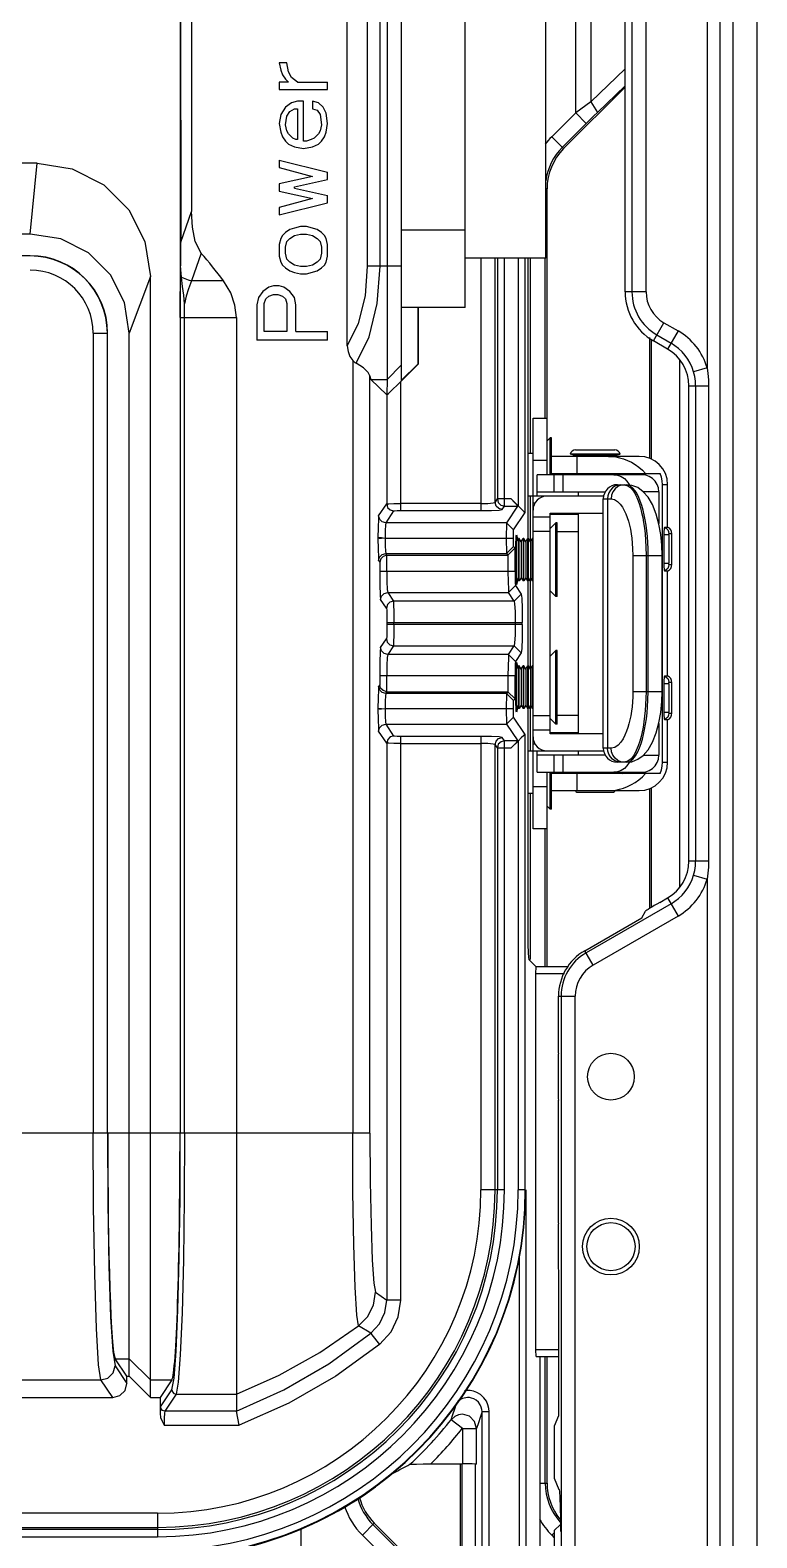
# Model space of a CAD drawing. Header units: millimetres. Extents: x -3132 to 28633, y 682 to 5849.
# Drawn here: x 23333.9 to 23385.2, y 2161.2 to 2267.6 of the extents above; entities that cross this region are included whole.
import ezdxf

# ---------------------------------------------------------------- set-up
doc = ezdxf.new("R2010")
doc.units = ezdxf.units.MM

# ---------------------------------------------------------------- blocks, each defined once
blk = doc.blocks.new('rtjg')
at = {"linetype": 'Continuous'}
for p, q in [((18562.02, 1774.2), (18562.02, 2753.42)), ((18561.11, 1775.24), (18561.11, 2752.38)), ((18563.69, 2752.42), (18563.69, 1775.2)), ((18560.19, 2125.76), (18560.19, 1921.86)), ((18550.9, 1939.87), (18550.9, 1973.06)), ((18551.97, 1972.32), (18551.97, 1940.64)), ((18554.39, 1927.23), (18554.39, 1969.19)), ((18554.87, 1969.19), (18554.87, 1927.23)), ((18555.87, 1927.23), (18555.87, 1969.19)), ((18537.59, 1966.58), (18537.59, 1921.04)), ((18538.59, 1966.66), (18538.59, 1920.96)), ((18534.78, 1923.41), (18534.78, 1964.21)), ((18543.09, 1926.11), (18543.09, 1961.51)), ((18536.19, 1958.58), (18536.19, 1929.03)), ((18537.09, 1929.03), (18537.09, 1958.58)), ((18548.79, 1929.61), (18548.79, 1958.01)), ((18522.97, 1954.25), (18522.97, 1867.83)), ((18523.01, 1954.25), (18523.02, 1930.73)), ((18523.79, 1954.25), (18523.79, 1932.91)), ((18530.52, 1943.39), (18529.98, 1943.39)), ((18529.98, 1943.39), (18530.09, 1942.87)), ((18530.09, 1942.87), (18530.2, 1942.56)), ((18530.62, 1942.77), (18530.52, 1943.39)), ((18554.39, 1942.98), (18551.97, 1940.64)), ((18530.62, 1942.04), (18529.98, 1942.04)), ((18529.98, 1942.04), (18529.98, 1941.52)), ((18530.2, 1942.56), (18530.41, 1942.25)), ((18530.41, 1942.25), (18530.62, 1942.04)), ((18530.84, 1942.35), (18530.62, 1942.77)), ((18531.26, 1942.04), (18530.84, 1942.35)), ((18531.26, 1942.04), (18533.39, 1942.04)), ((18533.39, 1941.52), (18533.39, 1942.04)), ((18552.43, 1939.9), (18554.39, 1941.78)), ((18529.98, 1941.52), (18533.39, 1941.52)), ((18531.26, 1940.68), (18530.84, 1940.58)), ((18531.69, 1940.68), (18531.26, 1940.68)), ((18531.69, 1937.87), (18531.69, 1940.68)), ((18532.75, 1940.58), (18532.33, 1940.68)), ((18532.33, 1940.68), (18532.33, 1940.16)), ((18550.05, 1937.34), (18554.39, 1941.68)), ((18530.09, 1939.75), (18529.98, 1939.12)), ((18530.41, 1940.27), (18530.09, 1939.75)), ((18530.84, 1940.58), (18530.41, 1940.27)), ((18530.41, 1939.02), (18530.52, 1939.64)), ((18530.52, 1939.64), (18530.73, 1939.96)), ((18530.73, 1939.96), (18531.05, 1940.16)), ((18531.05, 1940.16), (18531.26, 1940.16)), ((18531.26, 1940.16), (18531.26, 1937.98)), ((18532.33, 1940.16), (18532.64, 1940.06)), ((18532.64, 1940.06), (18532.86, 1939.75)), ((18533.07, 1940.27), (18532.75, 1940.58)), ((18532.86, 1939.75), (18532.96, 1939.02)), ((18533.28, 1939.85), (18533.07, 1940.27)), ((18533.39, 1939.12), (18533.28, 1939.85)), ((18550.9, 1939.87), (18549.21, 1938.18)), ((18551.65, 1939.12), (18550.9, 1939.87)), ((18551.97, 1940.64), (18552.43, 1939.9)), ((18529.98, 1939.12), (18530.09, 1938.5)), ((18530.52, 1938.6), (18530.41, 1939.02)), ((18530.62, 1938.39), (18530.52, 1938.6)), ((18532.86, 1938.6), (18532.75, 1938.39)), ((18532.96, 1939.02), (18532.86, 1938.6)), ((18533.28, 1938.5), (18533.39, 1939.12)), ((18549.96, 1937.44), (18551.65, 1939.12)), ((18530.09, 1938.5), (18530.2, 1938.18)), ((18530.2, 1938.18), (18530.41, 1937.87)), ((18530.41, 1937.87), (18530.62, 1937.66)), ((18530.94, 1938.08), (18530.62, 1938.39)), ((18530.62, 1937.66), (18531.05, 1937.46)), ((18531.15, 1937.98), (18530.94, 1938.08)), ((18531.26, 1937.98), (18531.15, 1937.98)), ((18531.9, 1937.87), (18531.69, 1937.87)), ((18532.22, 1937.98), (18531.9, 1937.87)), ((18532.43, 1938.08), (18532.22, 1937.98)), ((18532.33, 1937.46), (18532.75, 1937.66)), ((18532.75, 1938.39), (18532.43, 1938.08)), ((18532.75, 1937.66), (18532.96, 1937.87)), ((18532.96, 1937.87), (18533.18, 1938.18)), ((18533.18, 1938.18), (18533.28, 1938.5)), ((18549.21, 1938.18), (18550.05, 1937.34)), ((18529.98, 1936.52), (18533.39, 1935.68)), ((18529.98, 1936.52), (18529.98, 1936)), ((18531.05, 1937.46), (18531.69, 1937.35)), ((18531.69, 1937.35), (18532.33, 1937.46)), ((18512.89, 1936.31), (18465.89, 1936.31)), ((18512.39, 1931.31), (18512.89, 1936.31)), ((18529.98, 1936), (18532.33, 1935.37)), ((18532.33, 1935.37), (18529.98, 1934.85)), ((18533.39, 1935.16), (18533.39, 1935.68)), ((18529.98, 1934.85), (18529.98, 1934.33)), ((18529.98, 1934.33), (18532.33, 1933.81)), ((18531.05, 1934.64), (18533.39, 1935.16)), ((18531.05, 1934.54), (18531.05, 1934.64)), ((18531.05, 1934.54), (18533.39, 1934.02)), ((18548.88, 1934.51), (18548.79, 1934.51)), ((18548.88, 1918.31), (18548.88, 1934.51)), ((18532.33, 1933.81), (18529.98, 1933.18)), ((18529.98, 1932.66), (18533.39, 1933.5)), ((18533.39, 1933.5), (18533.39, 1934.02)), ((18523.02, 1930.73), (18523.79, 1932.91)), ((18529.98, 1933.18), (18529.98, 1932.66)), ((18512.39, 1931.31), (18466.39, 1931.31)), ((18530.2, 1931.21), (18530.09, 1931)), ((18530.41, 1931.41), (18530.2, 1931.21)), ((18530.73, 1931.62), (18530.41, 1931.41)), ((18531.05, 1931.73), (18530.73, 1931.62)), ((18530.73, 1931), (18531.05, 1931.21)), ((18531.47, 1931.83), (18531.05, 1931.73)), ((18531.05, 1931.21), (18531.47, 1931.31)), ((18531.9, 1931.83), (18531.47, 1931.83)), ((18531.47, 1931.31), (18531.9, 1931.31)), ((18532.64, 1931.62), (18531.9, 1931.83)), ((18531.9, 1931.31), (18532.33, 1931.21)), ((18532.33, 1931.21), (18532.64, 1931)), ((18532.96, 1931.41), (18532.64, 1931.62)), ((18533.18, 1931.21), (18532.96, 1931.41)), ((18533.28, 1931), (18533.18, 1931.21)), ((18538.59, 1931.61), (18543.09, 1931.61)), ((18530.09, 1931), (18529.98, 1930.58)), ((18529.98, 1930.58), (18529.98, 1929.75)), ((18530.41, 1930.37), (18530.52, 1930.79)), ((18530.41, 1929.96), (18530.41, 1930.37)), ((18530.52, 1930.79), (18530.73, 1931)), ((18532.64, 1931), (18532.86, 1930.79)), ((18532.86, 1930.79), (18532.96, 1930.37)), ((18532.96, 1930.37), (18532.96, 1929.96)), ((18533.39, 1930.58), (18533.28, 1931)), ((18533.39, 1929.75), (18533.39, 1930.58)), ((18512.39, 1929.78), (18466.39, 1929.78)), ((18512.39, 1929.78), (18512.39, 1929.76)), ((18524.47, 1929.95), (18523.78, 1928)), ((18529.98, 1929.75), (18530.09, 1929.33)), ((18530.09, 1929.33), (18530.2, 1929.12)), ((18530.2, 1929.12), (18530.41, 1928.91)), ((18530.52, 1929.54), (18530.41, 1929.96)), ((18530.73, 1929.33), (18530.52, 1929.54)), ((18531.05, 1929.12), (18530.73, 1929.33)), ((18531.47, 1929.02), (18531.05, 1929.12)), ((18531.9, 1929.02), (18531.47, 1929.02)), ((18532.33, 1929.12), (18531.9, 1929.02)), ((18532.64, 1929.33), (18532.33, 1929.12)), ((18532.86, 1929.54), (18532.64, 1929.33)), ((18532.96, 1929.96), (18532.86, 1929.54)), ((18532.96, 1928.91), (18533.18, 1929.12)), ((18533.18, 1929.12), (18533.28, 1929.33)), ((18533.28, 1929.33), (18533.39, 1929.75)), ((18538.59, 1929.03), (18536.19, 1929.03)), ((18548.79, 1929.61), (18543.09, 1929.61)), ((18544.21, 1929.61), (18544.21, 1911.78)), ((18545.21, 1912.36), (18545.21, 1929.61)), ((18545.37, 1929.61), (18545.37, 1912.6)), ((18545.87, 1912.1), (18545.87, 1929.61)), ((18546.84, 1929.61), (18546.84, 1912.11)), ((18547.34, 1911.65), (18547.34, 1929.61)), ((18547.53, 1929.61), (18547.53, 1909.81)), ((18547.7, 1915.81), (18547.7, 1929.61)), ((18548.75, 1918.31), (18548.75, 1929.61)), ((18520.89, 1928.31), (18519.39, 1924.31)), ((18520.89, 1849.15), (18520.89, 1928.31)), ((18526.04, 1928), (18523.78, 1928)), ((18530.41, 1928.91), (18530.73, 1928.71)), ((18530.73, 1928.71), (18531.05, 1928.6)), ((18531.05, 1928.6), (18531.47, 1928.5)), ((18531.47, 1928.5), (18531.9, 1928.5)), ((18531.9, 1928.5), (18532.64, 1928.71)), ((18532.64, 1928.71), (18532.96, 1928.91)), ((18528.81, 1927.25), (18528.5, 1926.83)), ((18529.24, 1927.56), (18528.81, 1927.25)), ((18529.03, 1926.73), (18529.24, 1926.93)), ((18529.56, 1927.66), (18529.24, 1927.56)), ((18529.24, 1926.93), (18529.56, 1927.04)), ((18529.98, 1927.66), (18529.56, 1927.66)), ((18529.56, 1927.04), (18529.88, 1927.04)), ((18529.88, 1927.04), (18530.2, 1926.93)), ((18530.3, 1927.56), (18529.98, 1927.66)), ((18530.2, 1926.93), (18530.41, 1926.73)), ((18530.73, 1927.25), (18530.3, 1927.56)), ((18531.05, 1926.83), (18530.73, 1927.25)), ((18555.87, 1927.23), (18554.39, 1927.23)), ((18528.5, 1926.83), (18528.39, 1926.31)), ((18528.39, 1926.31), (18528.39, 1923.81)), ((18528.92, 1926.41), (18529.03, 1926.73)), ((18528.92, 1924.43), (18528.92, 1926.41)), ((18530.41, 1926.73), (18530.52, 1926.41)), ((18530.52, 1926.41), (18530.52, 1924.43)), ((18531.15, 1926.31), (18531.05, 1926.83)), ((18531.15, 1924.43), (18531.15, 1926.31)), ((18543.09, 1926.11), (18538.59, 1926.11)), ((18539.75, 1926.11), (18539.75, 1922.13)), ((18539.77, 1926.11), (18539.77, 1922.11)), ((18522.99, 1925.41), (18526.95, 1925.41)), ((18522.99, 1925.41), (18522.99, 1867.83)), ((18523.29, 1867.83), (18523.29, 1925.41)), ((18526.95, 1925.41), (18526.95, 1848.2)), ((18556.39, 1923.77), (18557.13, 1925.05)), ((18557.13, 1925.05), (18558.13, 1924.47)), ((18516.84, 1924.31), (18517.86, 1924.31)), ((18516.84, 1924.31), (18516.84, 1867.83)), ((18517.84, 1867.83), (18517.84, 1924.31)), ((18517.86, 1867.83), (18517.86, 1924.31)), ((18519.39, 1850.66), (18519.39, 1924.31)), ((18533.39, 1923.81), (18528.39, 1923.81)), ((18530.52, 1924.43), (18528.92, 1924.43)), ((18531.15, 1924.43), (18533.39, 1924.43)), ((18533.39, 1923.81), (18533.39, 1924.43)), ((18556.11, 1924), (18556.11, 1915.46)), ((18556.25, 1915.41), (18556.25, 1923.88)), ((18557.39, 1923.19), (18556.39, 1923.77)), ((18556.63, 1924.19), (18557.63, 1923.61)), ((18558.13, 1924.47), (18557.39, 1923.19)), ((18535.16, 1922.38), (18535.16, 1867.83)), ((18538.59, 1922.04), (18537.59, 1921.04)), ((18539.77, 1922.11), (18538.55, 1920.9)), ((18538.59, 1920.96), (18539.75, 1922.13)), ((18539.77, 1922.11), (18539.75, 1922.13)), ((18558.25, 1885.2), (18558.25, 1922.42)), ((18560.19, 1921.86), (18559.23, 1921.58)), ((18536.38, 1867.83), (18536.38, 1921.3)), ((18536.44, 1921.04), (18537.59, 1921.04)), ((18537.56, 1919.95), (18536.44, 1921.04)), ((18537.59, 1921.04), (18537.57, 1919.95)), ((18538.55, 1911.78), (18538.55, 1920.9)), ((18558.89, 1920.59), (18560.28, 1920.59)), ((18558.89, 1887.03), (18558.89, 1920.59)), ((18559.37, 1920.59), (18559.37, 1887.03)), ((18560.28, 1920.59), (18560.28, 1887.03)), ((18537.56, 1919.95), (18537.56, 1912.26)), ((18537.57, 1919.95), (18537.58, 1919.95)), ((18547.89, 1918.31), (18548.89, 1918.31)), ((18547.89, 1889.31), (18547.89, 1918.31)), ((18548.89, 1914.31), (18548.89, 1918.31)), ((18549.09, 1916.91), (18548.89, 1916.71)), ((18549.19, 1916.91), (18549.09, 1916.91)), ((18549.09, 1914.31), (18549.09, 1916.91)), ((18549.19, 1914.31), (18549.19, 1916.91)), ((18547.89, 1915.81), (18547.53, 1915.81)), ((18548.89, 1915.31), (18547.89, 1915.31)), ((18555.39, 1915.61), (18549.19, 1915.61)), ((18554.04, 1915.76), (18550.51, 1915.76)), ((18550.71, 1915.71), (18550.51, 1915.76)), ((18550.71, 1915.71), (18553.84, 1915.71)), ((18553.66, 1916.05), (18550.89, 1916.05)), ((18551.01, 1914.41), (18551.01, 1915.61)), ((18551.08, 1915.71), (18551.08, 1915.61)), ((18553.48, 1915.71), (18553.48, 1915.61)), ((18553.84, 1915.71), (18554.04, 1915.76)), ((18555.58, 1914.31), (18548.19, 1914.31)), ((18548.19, 1912.81), (18548.19, 1914.31)), ((18549.19, 1914.41), (18556.86, 1914.41)), ((18549.39, 1913.11), (18549.39, 1914.31)), ((18549.99, 1914.31), (18549.99, 1913.11)), ((18551.08, 1914.41), (18551.08, 1914.31)), ((18553.48, 1914.41), (18553.48, 1914.31)), ((18555.84, 1914.41), (18555.84, 1914.28)), ((18548.19, 1913.11), (18552.99, 1913.11)), ((18551.08, 1913.11), (18551.08, 1912.81)), ((18553.85, 1913.61), (18554.48, 1913.61)), ((18554.08, 1913.61), (18553.87, 1913.58)), ((18556.77, 1913.11), (18555.68, 1913.11)), ((18556.77, 1913.11), (18556.77, 1910.88)), ((18557.39, 1913.61), (18557.03, 1913.61)), ((18557.03, 1894.01), (18557.03, 1913.61)), ((18557.39, 1910.61), (18557.39, 1913.61)), ((18536.99, 1911.42), (18537.56, 1912.26)), ((18544.21, 1912.28), (18538.55, 1912.28)), ((18545.21, 1912.36), (18545.37, 1912.6)), ((18546.35, 1912.6), (18545.37, 1912.6)), ((18545.71, 1911.86), (18545.87, 1912.1)), ((18545.87, 1912.1), (18546.8, 1912.1)), ((18546.8, 1912.1), (18546.02, 1910.92)), ((18546.35, 1912.6), (18546.84, 1912.11)), ((18552.87, 1912.81), (18547.53, 1912.81)), ((18547.7, 1909.58), (18547.7, 1912.81)), ((18548.03, 1912.31), (18547.89, 1912.31)), ((18552.85, 1912.61), (18553.4, 1912.61)), ((18552.85, 1895.01), (18552.85, 1912.61)), ((18553.15, 1912.61), (18553.15, 1895.01)), ((18538.05, 1911.76), (18537.49, 1910.92)), ((18546.02, 1910.92), (18537.49, 1910.92)), ((18538.55, 1911.78), (18544.21, 1911.78)), ((18546.02, 1910.92), (18546, 1909.84)), ((18546.52, 1910.42), (18546.02, 1910.92)), ((18546.52, 1910.42), (18547.34, 1911.65)), ((18549.09, 1911.31), (18547.89, 1911.31)), ((18549.09, 1911.61), (18552.85, 1911.61)), ((18549.09, 1896.01), (18549.09, 1911.61)), ((18551.08, 1911.51), (18549.09, 1911.51)), ((18549.49, 1910.91), (18549.09, 1910.51)), ((18549.19, 1911.51), (18549.19, 1911.61)), ((18549.59, 1910.91), (18549.49, 1910.91)), ((18549.49, 1905.71), (18549.49, 1910.91)), ((18549.59, 1905.71), (18549.59, 1910.91)), ((18551.08, 1911.61), (18551.08, 1896.01)), ((18537.44, 1909.84), (18546.5, 1909.84)), ((18546, 1909.84), (18546.02, 1908.76)), ((18546.71, 1910.03), (18546.72, 1910.06)), ((18546.72, 1910.06), (18546.74, 1910.03)), ((18546.73, 1909.58), (18546.86, 1909.81)), ((18546.74, 1910.03), (18546.76, 1909.82)), ((18546.76, 1909.82), (18546.76, 1909.64)), ((18546.92, 1909.81), (18546.86, 1909.81)), ((18546.86, 1909.81), (18546.86, 1906.81)), ((18547.05, 1909.58), (18546.92, 1909.81)), ((18546.92, 1906.81), (18546.92, 1909.81)), ((18547.05, 1909.58), (18547.19, 1909.81)), ((18547.24, 1909.81), (18547.19, 1909.81)), ((18547.19, 1909.81), (18547.19, 1906.81)), ((18547.38, 1909.58), (18547.24, 1909.81)), ((18547.24, 1906.81), (18547.24, 1909.81)), ((18547.38, 1909.58), (18547.51, 1909.81)), ((18547.57, 1909.81), (18547.51, 1909.81)), ((18547.51, 1909.81), (18547.51, 1906.81)), ((18547.7, 1909.58), (18547.57, 1909.81)), ((18547.57, 1906.81), (18547.57, 1909.81)), ((18547.7, 1909.58), (18547.84, 1909.81)), ((18547.89, 1909.81), (18547.84, 1909.81)), ((18547.84, 1909.81), (18547.84, 1906.81)), ((18549.09, 1910.31), (18547.89, 1910.31)), ((18549.59, 1910.31), (18551.08, 1910.31)), ((18557.47, 1910.06), (18557.12, 1910.06)), ((18557.12, 1910.06), (18557.12, 1908.06)), ((18557.18, 1910.61), (18557.39, 1910.61)), ((18557.47, 1910.06), (18557.47, 1908.06)), ((18557.69, 1910.15), (18557.48, 1910.15)), ((18557.69, 1907.97), (18557.69, 1910.15)), ((18537.49, 1908.76), (18546.02, 1908.76)), ((18537.57, 1908.63), (18537.49, 1908.76)), ((18546.5, 1909.24), (18546.02, 1908.76)), ((18546.02, 1908.76), (18546.11, 1908.63)), ((18546.62, 1909.14), (18546.12, 1908.63)), ((18546.64, 1909.12), (18546.5, 1909.24)), ((18546.62, 1907.49), (18546.62, 1909.14)), ((18546.73, 1909.58), (18546.73, 1907.04)), ((18547.05, 1909.58), (18547.05, 1907.04)), ((18547.38, 1909.58), (18547.38, 1907.04)), ((18547.7, 1909.58), (18547.7, 1907.04)), ((18536.99, 1908.26), (18537.07, 1908.15)), ((18537.07, 1908.15), (18537.07, 1907.49)), ((18537.56, 1907.49), (18537.57, 1908.63)), ((18537.57, 1908.63), (18546.11, 1908.63)), ((18546.12, 1908.63), (18546.12, 1907.49)), ((18554.93, 1908.61), (18557.01, 1908.61)), ((18554.93, 1908.61), (18554.93, 1899.01)), ((18555.87, 1908.61), (18555.87, 1899.01)), ((18556.01, 1899.01), (18556.01, 1908.61)), ((18557.01, 1899.01), (18557.01, 1908.61)), ((18557.12, 1908.06), (18557.47, 1908.06)), ((18557.48, 1907.97), (18557.69, 1907.97)), ((18546.62, 1907.49), (18537.07, 1907.49)), ((18546.69, 1906.8), (18546.68, 1907.19)), ((18546.73, 1907.04), (18546.86, 1906.81)), ((18546.92, 1906.81), (18546.86, 1906.81)), ((18547.05, 1907.04), (18546.92, 1906.81)), ((18547.05, 1907.04), (18547.19, 1906.81)), ((18547.24, 1906.81), (18547.19, 1906.81)), ((18547.38, 1907.04), (18547.24, 1906.81)), ((18547.38, 1907.04), (18547.51, 1906.81)), ((18547.57, 1906.81), (18547.51, 1906.81)), ((18547.53, 1906.81), (18547.53, 1900.81)), ((18547.7, 1907.04), (18547.57, 1906.81)), ((18547.7, 1907.04), (18547.84, 1906.81)), ((18547.7, 1900.58), (18547.7, 1907.04)), ((18547.89, 1906.81), (18547.84, 1906.81)), ((18557.39, 1907.51), (18557.18, 1907.51)), ((18557.39, 1900.11), (18557.39, 1907.51)), ((18537.63, 1905.99), (18546.15, 1905.99)), ((18537.63, 1905.99), (18538.04, 1905.38)), ((18546.65, 1906.5), (18546.15, 1905.99)), ((18546.56, 1905.38), (18546.15, 1905.99)), ((18547.06, 1905.88), (18546.56, 1905.38)), ((18546.65, 1906.5), (18547.06, 1905.88)), ((18546.74, 1906.59), (18546.72, 1906.56)), ((18549.49, 1905.71), (18549.09, 1906.11)), ((18549.59, 1905.71), (18549.49, 1905.71)), ((18537.54, 1904.89), (18537.13, 1905.5)), ((18546.56, 1905.38), (18538.04, 1905.38)), ((18537.57, 1903.89), (18547.13, 1903.89)), ((18537.57, 1903.89), (18537.57, 1903.73)), ((18547.13, 1903.73), (18537.57, 1903.73)), ((18538.07, 1903.73), (18538.07, 1903.89)), ((18546.63, 1903.89), (18546.63, 1903.73)), ((18547.13, 1903.73), (18547.13, 1903.89)), ((18537.13, 1902.12), (18537.54, 1902.73)), ((18538.04, 1902.23), (18537.63, 1901.62)), ((18546.15, 1901.62), (18537.63, 1901.62)), ((18538.04, 1902.23), (18546.56, 1902.23)), ((18546.15, 1901.41), (18546.12, 1900.13)), ((18546.15, 1901.62), (18546.56, 1902.23)), ((18546.65, 1901.12), (18546.15, 1901.62)), ((18546.15, 1901.62), (18546.15, 1901.41)), ((18547.06, 1901.73), (18546.56, 1902.23)), ((18547.06, 1901.73), (18546.65, 1901.12)), ((18549.49, 1901.91), (18549.09, 1901.51)), ((18549.59, 1901.91), (18549.49, 1901.91)), ((18549.49, 1896.71), (18549.49, 1901.91)), ((18549.59, 1896.71), (18549.59, 1901.91)), ((18546.71, 1901.03), (18546.72, 1901.06)), ((18546.72, 1901.06), (18546.74, 1901.03)), ((18546.73, 1900.58), (18546.86, 1900.81)), ((18546.73, 1900.58), (18546.73, 1898.04)), ((18546.74, 1901.03), (18546.76, 1900.82)), ((18546.76, 1900.82), (18546.76, 1900.64)), ((18546.92, 1900.81), (18546.86, 1900.81)), ((18546.86, 1900.81), (18546.86, 1897.81)), ((18547.05, 1900.58), (18546.92, 1900.81)), ((18546.92, 1897.81), (18546.92, 1900.81)), ((18547.05, 1900.58), (18547.19, 1900.81)), ((18547.05, 1900.58), (18547.05, 1898.04)), ((18547.24, 1900.81), (18547.19, 1900.81)), ((18547.19, 1900.81), (18547.19, 1897.81)), ((18547.38, 1900.58), (18547.24, 1900.81)), ((18547.24, 1897.81), (18547.24, 1900.81)), ((18547.38, 1900.58), (18547.51, 1900.81)), ((18547.38, 1900.58), (18547.38, 1898.04)), ((18547.57, 1900.81), (18547.51, 1900.81)), ((18547.51, 1900.81), (18547.51, 1897.81)), ((18547.7, 1900.58), (18547.57, 1900.81)), ((18547.57, 1897.81), (18547.57, 1900.81)), ((18547.7, 1900.58), (18547.84, 1900.81)), ((18547.7, 1900.58), (18547.7, 1898.04)), ((18547.89, 1900.81), (18547.84, 1900.81)), ((18547.84, 1900.81), (18547.84, 1897.81)), ((18537.07, 1899.47), (18536.99, 1899.36)), ((18537.07, 1900.13), (18546.62, 1900.13)), ((18537.07, 1900.13), (18537.07, 1899.47)), ((18537.57, 1898.99), (18537.56, 1900.13)), ((18546.12, 1900.13), (18546.12, 1898.99)), ((18546.62, 1898.48), (18546.62, 1900.13)), ((18557.47, 1899.56), (18557.12, 1899.56)), ((18557.12, 1899.56), (18557.12, 1897.56)), ((18557.18, 1900.11), (18557.39, 1900.11)), ((18557.47, 1899.56), (18557.47, 1897.56)), ((18557.69, 1899.65), (18557.48, 1899.65)), ((18557.69, 1897.47), (18557.69, 1899.65)), ((18537.49, 1898.86), (18537.57, 1898.99)), ((18546.02, 1898.86), (18537.49, 1898.86)), ((18537.57, 1898.99), (18546.11, 1898.99)), ((18546.02, 1898.86), (18546, 1897.78)), ((18546.11, 1898.99), (18546.02, 1898.86)), ((18546.5, 1898.37), (18546.02, 1898.86)), ((18546.64, 1898.5), (18546.11, 1898.99)), ((18546.5, 1898.37), (18546.64, 1898.5)), ((18546.69, 1897.8), (18546.68, 1898.19)), ((18554.93, 1899.01), (18557.01, 1899.01)), ((18546.5, 1897.78), (18537.44, 1897.78)), ((18546, 1897.78), (18546.02, 1896.7)), ((18546.52, 1897.2), (18546.02, 1896.7)), ((18547.34, 1895.97), (18546.52, 1897.2)), ((18546.74, 1897.59), (18546.72, 1897.56)), ((18546.73, 1898.04), (18546.86, 1897.81)), ((18546.92, 1897.81), (18546.86, 1897.81)), ((18547.05, 1898.04), (18546.92, 1897.81)), ((18547.05, 1898.04), (18547.19, 1897.81)), ((18547.24, 1897.81), (18547.19, 1897.81)), ((18547.38, 1898.04), (18547.24, 1897.81)), ((18547.38, 1898.04), (18547.51, 1897.81)), ((18547.57, 1897.81), (18547.51, 1897.81)), ((18547.53, 1897.81), (18547.53, 1881.11)), ((18547.7, 1898.04), (18547.57, 1897.81)), ((18547.7, 1898.04), (18547.84, 1897.81)), ((18547.7, 1894.81), (18547.7, 1898.04)), ((18547.89, 1897.81), (18547.84, 1897.81)), ((18547.89, 1897.31), (18549.09, 1897.31)), ((18549.49, 1896.71), (18549.09, 1897.11)), ((18551.08, 1897.31), (18549.59, 1897.31)), ((18557.12, 1897.56), (18557.47, 1897.56)), ((18557.48, 1897.47), (18557.69, 1897.47)), ((18537.56, 1895.36), (18536.99, 1896.2)), ((18537.49, 1896.7), (18546.02, 1896.7)), ((18537.49, 1896.7), (18538.05, 1895.86)), ((18546.02, 1896.7), (18546.81, 1895.52)), ((18547.34, 1863.81), (18547.34, 1895.97)), ((18547.89, 1896.31), (18549.09, 1896.31)), ((18549.09, 1896.11), (18551.08, 1896.11)), ((18552.85, 1896.01), (18549.09, 1896.01)), ((18549.19, 1896.01), (18549.19, 1896.11)), ((18549.59, 1896.71), (18549.49, 1896.71)), ((18556.77, 1896.74), (18556.77, 1894.51)), ((18557.39, 1897.01), (18557.18, 1897.01)), ((18557.39, 1894.01), (18557.39, 1897.01)), ((18537.56, 1895.36), (18537.56, 1856.03)), ((18544.21, 1895.83), (18538.55, 1895.83)), ((18538.55, 1856.03), (18538.55, 1895.83)), ((18538.55, 1895.34), (18544.21, 1895.34)), ((18544.21, 1895.83), (18544.21, 1863.81)), ((18545.37, 1895.02), (18545.21, 1895.26)), ((18545.21, 1863.81), (18545.21, 1895.26)), ((18545.37, 1895.02), (18546.35, 1895.02)), ((18545.37, 1895.02), (18545.37, 1863.81)), ((18545.87, 1895.52), (18545.71, 1895.76)), ((18546.81, 1895.52), (18545.87, 1895.52)), ((18545.87, 1863.81), (18545.87, 1895.52)), ((18546.84, 1895.51), (18546.35, 1895.02)), ((18546.84, 1895.51), (18546.84, 1863.81)), ((18547.89, 1895.31), (18548.03, 1895.31)), ((18553.4, 1895.01), (18552.85, 1895.01)), ((18547.53, 1894.81), (18552.87, 1894.81)), ((18548.19, 1893.31), (18548.19, 1894.81)), ((18552.99, 1894.51), (18548.19, 1894.51)), ((18549.39, 1893.31), (18549.39, 1894.51)), ((18549.99, 1894.51), (18549.99, 1893.31)), ((18551.08, 1894.81), (18551.08, 1894.51)), ((18554.48, 1894.01), (18553.85, 1894.01)), ((18554.08, 1894.01), (18553.87, 1894.03)), ((18554.59, 1894.08), (18554.34, 1894.01)), ((18555.68, 1894.51), (18556.77, 1894.51)), ((18557.03, 1894.01), (18557.39, 1894.01)), ((18548.19, 1893.31), (18555.58, 1893.31)), ((18548.89, 1889.31), (18548.89, 1893.31)), ((18549.09, 1890.71), (18549.09, 1893.31)), ((18549.19, 1890.71), (18549.19, 1893.31)), ((18556.86, 1893.21), (18549.19, 1893.21)), ((18551.01, 1892.01), (18551.01, 1893.21)), ((18551.08, 1893.31), (18551.08, 1893.21)), ((18553.48, 1893.31), (18553.48, 1893.21)), ((18555.84, 1893.34), (18555.84, 1893.21)), ((18547.89, 1891.81), (18547.53, 1891.81)), ((18547.7, 1880.09), (18547.7, 1891.81)), ((18547.89, 1892.31), (18548.89, 1892.31)), ((18549.19, 1892.01), (18555.39, 1892.01)), ((18550.98, 1891.91), (18553.58, 1891.91)), ((18556.11, 1892.15), (18556.11, 1883.68)), ((18556.25, 1883.76), (18556.25, 1892.2)), ((18549.09, 1890.71), (18548.89, 1890.91)), ((18549.19, 1890.71), (18549.09, 1890.71)), ((18548.89, 1889.31), (18547.89, 1889.31)), ((18548.75, 1879.57), (18548.75, 1889.31)), ((18548.88, 1879.57), (18548.88, 1889.31)), ((18560.28, 1887.03), (18558.89, 1887.03)), ((18559.23, 1886.04), (18560.19, 1885.76)), ((18560.19, 1885.76), (18560.19, 1774.24)), ((18556.83, 1884.11), (18557.39, 1884.43)), ((18557.39, 1884.43), (18558.13, 1883.14)), ((18557.63, 1884.01), (18551.63, 1880.55)), ((18555.57, 1883.03), (18555.83, 1883.49)), ((18551.54, 1880.7), (18555.57, 1883.03)), ((18558.13, 1883.14), (18552.13, 1879.68)), ((18547.59, 1880.09), (18548.1, 1879.57)), ((18552.13, 1879.68), (18551.54, 1880.7)), ((18548.09, 1879.09), (18548.1, 1879.57)), ((18548.09, 1879.09), (18550.1, 1879.09)), ((18548.09, 1852.53), (18548.09, 1879.09)), ((18550.38, 1879.57), (18548.1, 1879.57)), ((18549.69, 1877.5), (18550.87, 1877.5)), ((18549.69, 1873.47), (18549.69, 1877.5)), ((18549.87, 1877.5), (18549.87, 1775.3)), ((18550.87, 1774.24), (18550.87, 1877.5)), ((18549.69, 1873.47), (18549.67, 1873.37)), ((18549.67, 1873.37), (18549.67, 1870.25)), ((18549.67, 1870.25), (18549.69, 1870.15)), ((18549.69, 1861.47), (18549.69, 1870.15)), ((18517.84, 1867.83), (18460.94, 1867.83)), ((18522.97, 1867.83), (18517.86, 1867.83)), ((18536.38, 1867.83), (18522.99, 1867.83)), ((18545.87, 1863.81), (18544.21, 1863.81)), ((18547.34, 1863.81), (18546.84, 1863.81)), ((18547.41, 1829.81), (18547.41, 1863.81)), ((18549.69, 1861.47), (18549.67, 1861.37)), ((18549.67, 1861.37), (18549.67, 1858.25)), ((18546.91, 1859.04), (18546.91, 1829.81)), ((18549.67, 1858.25), (18549.69, 1858.15)), ((18549.69, 1858.15), (18549.69, 1847.86)), ((18536.77, 1856.6), (18537.56, 1856.03)), ((18538.55, 1856.03), (18537.56, 1856.03)), ((18536.43, 1853.69), (18535.57, 1854.21)), ((18536.43, 1853.69), (18536.52, 1853.59)), ((18536.52, 1853.59), (18537.06, 1852.91)), ((18549.69, 1852.53), (18548.09, 1852.53)), ((18548.1, 1852.05), (18548.09, 1852.53)), ((18518.39, 1851.9), (18519.39, 1851.9)), ((18519.22, 1850.66), (18518.39, 1851.9)), ((18518.39, 1851.4), (18519.22, 1850.15)), ((18519.39, 1851.9), (18520.89, 1850.4)), ((18548.1, 1852.05), (18549.69, 1852.05)), ((18548.37, 1852.05), (18548.37, 1837.26)), ((18548.75, 1843.11), (18548.75, 1852.05)), ((18548.88, 1843.11), (18548.88, 1852.05)), ((18499.4, 1850.4), (18517.39, 1850.4)), ((18518.23, 1849.15), (18517.39, 1850.4)), ((18519.22, 1850.66), (18519.39, 1850.66)), ((18519.22, 1850.15), (18519.22, 1850.66)), ((18520.89, 1849.15), (18519.39, 1850.66)), ((18520.89, 1850.4), (18522.39, 1850.4)), ((18522.39, 1850.4), (18521.56, 1849.15)), ((18499.99, 1849.15), (18518.23, 1849.15)), ((18520.89, 1849.15), (18521.56, 1849.15)), ((18521.56, 1849.15), (18521.56, 1848.02)), ((18521.59, 1848.5), (18522.39, 1849.7)), ((18522.69, 1849.4), (18521.89, 1848.2)), ((18522.69, 1849.4), (18526.95, 1849.4)), ((18526.95, 1848.2), (18521.89, 1848.2)), ((18527.14, 1847.2), (18526.95, 1848.2)), ((18544.29, 1848.16), (18544.79, 1848.16)), ((18544.29, 1829.81), (18544.29, 1848.16)), ((18544.79, 1829.26), (18544.79, 1848.16)), ((18521.85, 1847.2), (18527.14, 1847.2)), ((18542.9, 1846.97), (18542.11, 1847.59)), ((18549.69, 1847.86), (18549.39, 1847.13)), ((18549.39, 1847.13), (18549.39, 1843.46)), ((18542.9, 1846.97), (18543.9, 1846.97)), ((18542.9, 1846.97), (18542.9, 1844.47)), ((18543.9, 1844.44), (18543.9, 1846.97)), ((18540.68, 1844.47), (18542.9, 1844.47)), ((18542.74, 1844.47), (18542.74, 1836.75)), ((18542.88, 1836.83), (18542.88, 1844.47)), ((18543.81, 1844.44), (18543.81, 1838.06)), ((18548.37, 1843.11), (18548.88, 1843.11)), ((18549.39, 1843.46), (18549.72, 1842.66)), ((18549.72, 1842.66), (18549.73, 1842.66)), ((18521.39, 1840.98), (18496.39, 1840.98)), ((18521.39, 1840.98), (18521.39, 1839.33)), ((18496.39, 1839.99), (18521.39, 1839.99)), ((18521.39, 1839.83), (18496.39, 1839.83)), ((18531.51, 1785.31), (18531.51, 1839.92)), ((18536.68, 1840.28), (18535.84, 1839.44)), ((18538.28, 1838.5), (18536.59, 1840.18)), ((18541.89, 1835.07), (18536.68, 1840.28)), ((18549.39, 1839.61), (18549.21, 1839.44)), ((18549.82, 1840.19), (18549.39, 1839.76)), ((18549.39, 1839.76), (18549.39, 1835.6)), ((18457.39, 1839.33), (18521.39, 1839.33)), ((18535.84, 1839.44), (18537.53, 1837.75)), ((18549.21, 1839.44), (18549.39, 1839.26))]:
    blk.add_line(p, q, dxfattribs=at)
for points in [[(18551.97, 1940.64), (18551.62, 1940.39), (18551.26, 1940.13), (18550.9, 1939.87)], [(18551.65, 1939.12), (18551.92, 1939.39), (18552.18, 1939.65), (18552.43, 1939.9)], [(18512.89, 1936.31), (18515.36, 1935.91), (18517.59, 1934.78), (18519.36, 1933.01), (18520.49, 1930.78), (18520.89, 1928.31)], [(18524.47, 1929.95), (18524.05, 1930.77), (18523.85, 1931.79), (18523.79, 1932.91)], [(18519.39, 1924.31), (18519.04, 1926.47), (18518.05, 1928.43), (18516.5, 1929.97), (18514.55, 1930.96), (18512.39, 1931.31)], [(18522.99, 1925.41), (18522.99, 1926.65), (18523, 1927.88), (18523.01, 1929.06)], [(18523.07, 1928.26), (18523.04, 1928.53), (18523.02, 1928.8), (18523.01, 1929.06)], [(18536.19, 1929.03), (18536.03, 1926.94), (18535.55, 1925), (18534.78, 1923.41)], [(18535.4, 1922.19), (18536.32, 1924.04), (18536.89, 1926.41), (18537.09, 1929.03)], [(18523.07, 1928.26), (18523.3, 1928.17), (18523.54, 1928.08), (18523.78, 1928)], [(18523.29, 1926.37), (18523.23, 1926.99), (18523.15, 1927.61), (18523.07, 1928.26)], [(18523.78, 1928), (18523.57, 1927.45), (18523.4, 1926.91), (18523.29, 1926.37)], [(18526.95, 1925.41), (18526.85, 1926.28), (18526.55, 1927.15), (18526.04, 1928)], [(18523.29, 1925.41), (18523.29, 1925.73), (18523.29, 1926.05), (18523.29, 1926.37)], [(18534.78, 1923.41), (18534.83, 1923.01), (18534.96, 1922.66), (18535.16, 1922.38)], [(18535.16, 1922.38), (18535.24, 1922.31), (18535.32, 1922.24), (18535.4, 1922.19)], [(18536.38, 1921.3), (18536.25, 1921.54), (18535.92, 1921.85), (18535.4, 1922.19)], [(18559.37, 1920.59), (18559.36, 1920.92), (18559.31, 1921.25), (18559.23, 1921.58)], [(18560.19, 1921.86), (18560.24, 1921.45), (18560.27, 1921.02), (18560.28, 1920.59)], [(18537.58, 1919.95), (18537.68, 1920.04), (18537.82, 1920.18), (18538.02, 1920.37), (18538.27, 1920.61), (18538.55, 1920.9)], [(18553.21, 1915.61), (18553.47, 1915.6), (18553.73, 1915.57), (18554, 1915.51), (18554.28, 1915.43), (18554.56, 1915.32), (18554.84, 1915.19), (18555.11, 1915.03), (18555.37, 1914.84), (18555.61, 1914.64), (18555.83, 1914.41)], [(18553.6, 1914.31), (18553.86, 1914.28), (18554.11, 1914.19), (18554.34, 1914.05), (18554.52, 1913.86), (18554.67, 1913.63), (18554.68, 1913.59)], [(18553.98, 1914.31), (18554.03, 1914.34), (18554.14, 1914.39), (18554.24, 1914.41)], [(18556.77, 1913.11), (18556.74, 1913.38), (18556.65, 1913.63), (18556.51, 1913.86), (18556.32, 1914.05), (18556.1, 1914.19), (18555.85, 1914.28), (18555.58, 1914.31)], [(18557.03, 1913.61), (18557.01, 1913.88), (18556.95, 1914.15), (18556.86, 1914.41)], [(18553.87, 1913.58), (18553.67, 1913.51), (18553.5, 1913.39), (18553.35, 1913.23), (18553.24, 1913.04), (18553.17, 1912.83), (18553.15, 1912.61)], [(18554.34, 1913.61), (18554.1, 1913.58), (18553.87, 1913.48), (18553.68, 1913.32), (18553.53, 1913.11), (18553.44, 1912.87), (18553.4, 1912.61)], [(18554.34, 1913.61), (18554.58, 1913.54), (18554.8, 1913.38), (18554.98, 1913.15), (18555.14, 1912.87), (18555.27, 1912.58), (18555.38, 1912.28), (18555.47, 1911.98), (18555.55, 1911.65), (18555.63, 1911.3), (18555.69, 1910.93), (18555.75, 1910.54), (18555.8, 1910.13), (18555.83, 1909.69), (18555.86, 1909.19), (18555.87, 1908.61)], [(18557.01, 1908.61), (18556.99, 1909.33), (18556.91, 1910.09), (18556.78, 1910.83), (18556.59, 1911.54), (18556.33, 1912.2), (18556.01, 1912.73), (18555.67, 1913.11), (18555.28, 1913.4), (18554.86, 1913.56), (18554.48, 1913.61)], [(18556.01, 1908.61), (18556.01, 1909.09), (18555.99, 1909.53), (18555.96, 1909.96), (18555.92, 1910.36), (18555.87, 1910.75), (18555.81, 1911.12), (18555.74, 1911.47), (18555.66, 1911.8), (18555.57, 1912.13), (18555.46, 1912.45), (18555.33, 1912.78), (18555.16, 1913.09), (18554.97, 1913.35), (18554.74, 1913.54), (18554.48, 1913.61)], [(18537.56, 1912.26), (18537.7, 1912.27), (18538.06, 1912.28), (18538.55, 1912.28)], [(18537.56, 1912.26), (18537.62, 1912.01), (18537.8, 1911.83), (18538.05, 1911.76)], [(18544.21, 1912.28), (18544.7, 1912.29), (18545.07, 1912.32), (18545.21, 1912.36)], [(18545.71, 1911.86), (18545.47, 1911.92), (18545.28, 1912.1), (18545.21, 1912.36)], [(18545.37, 1912.6), (18545.44, 1912.35), (18545.61, 1912.17), (18545.87, 1912.1)], [(18546.8, 1912.1), (18546.74, 1912.19), (18546.57, 1912.37), (18546.35, 1912.6)], [(18546.84, 1912.11), (18547.07, 1911.88), (18547.25, 1911.71), (18547.34, 1911.65)], [(18553.4, 1912.61), (18553.65, 1912.56), (18553.86, 1912.43), (18554.05, 1912.24), (18554.2, 1912.02), (18554.33, 1911.79), (18554.44, 1911.55), (18554.54, 1911.3), (18554.62, 1911.04), (18554.69, 1910.76), (18554.76, 1910.47), (18554.82, 1910.15), (18554.86, 1909.83), (18554.9, 1909.47), (18554.92, 1909.07), (18554.93, 1908.61)], [(18536.99, 1911.42), (18536.97, 1911.18), (18536.95, 1910.62), (18536.94, 1909.84)], [(18537.49, 1910.92), (18537.25, 1910.98), (18537.07, 1911.16), (18536.99, 1911.42)], [(18537.49, 1910.92), (18537.47, 1910.76), (18537.45, 1910.38), (18537.44, 1909.84)], [(18538.05, 1911.76), (18538.12, 1911.77), (18538.31, 1911.78), (18538.55, 1911.78)], [(18544.21, 1911.78), (18544.95, 1911.79), (18545.49, 1911.82), (18545.71, 1911.86)], [(18536.94, 1909.84), (18537.01, 1909.87), (18537.19, 1909.87), (18537.44, 1909.84)], [(18537.44, 1909.84), (18537.2, 1909.81), (18537.02, 1909.81), (18536.94, 1909.84)], [(18536.94, 1909.84), (18536.95, 1909.06), (18536.97, 1908.49), (18536.99, 1908.26)], [(18537.44, 1909.84), (18537.45, 1909.3), (18537.47, 1908.92), (18537.49, 1908.76)], [(18546.5, 1909.84), (18546.5, 1910.13), (18546.51, 1910.34), (18546.52, 1910.42)], [(18546.52, 1909.22), (18546.51, 1909.34), (18546.5, 1909.54), (18546.5, 1909.84)], [(18546.68, 1909.43), (18546.69, 1909.83), (18546.71, 1910.03)], [(18557.18, 1910.61), (18557.16, 1910.59), (18557.15, 1910.54), (18557.14, 1910.45), (18557.13, 1910.34), (18557.12, 1910.2), (18557.12, 1910.06)], [(18557.18, 1910.61), (18557.3, 1910.53), (18557.4, 1910.43), (18557.46, 1910.3), (18557.48, 1910.15)], [(18557.47, 1910.06), (18557.47, 1910.09), (18557.47, 1910.12), (18557.47, 1910.14), (18557.48, 1910.15)], [(18536.99, 1908.26), (18537.06, 1908.5), (18537.24, 1908.69), (18537.49, 1908.76)], [(18546.66, 1908.31), (18546.67, 1908.91), (18546.68, 1909.43)], [(18537.57, 1908.63), (18537.31, 1908.55), (18537.14, 1908.38), (18537.07, 1908.15)], [(18546.68, 1907.19), (18546.67, 1907.73), (18546.66, 1908.31)], [(18557.12, 1908.06), (18557.12, 1907.92), (18557.13, 1907.78), (18557.14, 1907.67), (18557.15, 1907.58), (18557.16, 1907.53), (18557.18, 1907.51)], [(18557.48, 1907.97), (18557.46, 1907.83), (18557.4, 1907.7), (18557.3, 1907.59), (18557.18, 1907.51)], [(18557.48, 1907.97), (18557.47, 1907.97), (18557.47, 1907.99), (18557.47, 1908.02), (18557.47, 1908.06)], [(18537.07, 1907.49), (18537.07, 1906.53), (18537.1, 1905.8), (18537.13, 1905.5)], [(18537.56, 1907.49), (18537.57, 1906.77), (18537.6, 1906.22), (18537.63, 1905.99)], [(18546.12, 1907.49), (18546.13, 1906.78), (18546.15, 1906.21), (18546.15, 1905.99)], [(18546.62, 1907.49), (18546.62, 1907.01), (18546.64, 1906.65), (18546.65, 1906.5)], [(18546.72, 1906.56), (18546.71, 1906.59), (18546.69, 1906.8)], [(18546.76, 1906.98), (18546.76, 1906.79), (18546.74, 1906.59)], [(18537.13, 1905.5), (18537.2, 1905.74), (18537.37, 1905.92), (18537.63, 1905.99)], [(18547.06, 1905.88), (18547.09, 1905.59), (18547.12, 1904.86), (18547.13, 1903.89)], [(18538.04, 1905.38), (18537.79, 1905.32), (18537.61, 1905.14), (18537.54, 1904.89)], [(18537.54, 1904.89), (18537.56, 1904.74), (18537.57, 1904.37), (18537.57, 1903.89)], [(18538.04, 1905.38), (18538.05, 1905.16), (18538.07, 1904.61), (18538.07, 1903.89)], [(18546.56, 1905.38), (18546.59, 1905.19), (18546.62, 1904.65), (18546.63, 1903.89)], [(18537.57, 1903.73), (18537.57, 1903.25), (18537.56, 1902.88), (18537.54, 1902.73)], [(18538.07, 1903.73), (18538.07, 1903.01), (18538.05, 1902.46), (18538.04, 1902.23)], [(18546.63, 1903.73), (18546.62, 1902.99), (18546.59, 1902.45), (18546.56, 1902.23)], [(18547.13, 1903.73), (18547.12, 1902.78), (18547.09, 1902.04), (18547.06, 1901.73)], [(18537.54, 1902.73), (18537.6, 1902.49), (18537.78, 1902.31), (18538.04, 1902.23)], [(18537.13, 1902.12), (18537.1, 1901.82), (18537.07, 1901.09), (18537.07, 1900.13)], [(18537.63, 1901.62), (18537.39, 1901.69), (18537.2, 1901.87), (18537.13, 1902.12)], [(18537.63, 1901.62), (18537.6, 1901.4), (18537.57, 1900.85), (18537.56, 1900.13)], [(18546.65, 1901.12), (18546.64, 1900.97), (18546.62, 1900.61), (18546.62, 1900.13)], [(18546.66, 1899.31), (18546.67, 1899.91), (18546.68, 1900.43)], [(18546.68, 1900.43), (18546.69, 1900.83), (18546.71, 1901.03)], [(18536.99, 1899.36), (18536.97, 1899.13), (18536.95, 1898.56), (18536.94, 1897.78)], [(18537.49, 1898.86), (18537.25, 1898.93), (18537.07, 1899.1), (18536.99, 1899.36)], [(18537.57, 1898.99), (18537.3, 1899.07), (18537.13, 1899.24), (18537.07, 1899.47)], [(18546.68, 1898.19), (18546.67, 1898.73), (18546.66, 1899.31)], [(18557.18, 1900.11), (18557.16, 1900.09), (18557.15, 1900.04), (18557.14, 1899.95), (18557.13, 1899.84), (18557.12, 1899.7), (18557.12, 1899.56)], [(18557.18, 1900.11), (18557.3, 1900.03), (18557.4, 1899.93), (18557.46, 1899.8), (18557.48, 1899.65)], [(18557.47, 1899.56), (18557.47, 1899.59), (18557.47, 1899.62), (18557.47, 1899.64), (18557.48, 1899.65)], [(18537.49, 1898.86), (18537.47, 1898.7), (18537.45, 1898.32), (18537.44, 1897.78)], [(18546.5, 1897.78), (18546.5, 1898.07), (18546.51, 1898.28), (18546.52, 1898.39)], [(18554.93, 1899.01), (18554.93, 1898.62), (18554.91, 1898.27), (18554.88, 1897.93), (18554.84, 1897.61), (18554.79, 1897.3), (18554.73, 1897), (18554.66, 1896.72), (18554.58, 1896.46), (18554.49, 1896.2), (18554.38, 1895.93), (18554.25, 1895.67), (18554.08, 1895.43), (18553.89, 1895.21), (18553.66, 1895.06), (18553.4, 1895.01)], [(18554.48, 1894.01), (18554.73, 1894.07), (18554.94, 1894.24), (18555.13, 1894.47), (18555.28, 1894.75), (18555.41, 1895.04), (18555.52, 1895.34), (18555.61, 1895.64), (18555.7, 1895.97), (18555.77, 1896.32), (18555.84, 1896.69), (18555.89, 1897.08), (18555.94, 1897.49), (18555.98, 1897.93), (18556, 1898.43), (18556.01, 1899.01)], [(18554.48, 1894.01), (18554.86, 1894.05), (18555.28, 1894.22), (18555.67, 1894.5), (18556.01, 1894.89), (18556.32, 1895.42), (18556.59, 1896.08), (18556.78, 1896.79), (18556.91, 1897.53), (18556.99, 1898.29), (18557.01, 1899.01)], [(18555.87, 1899.01), (18555.86, 1898.53), (18555.84, 1898.09), (18555.81, 1897.66), (18555.77, 1897.26), (18555.72, 1896.87), (18555.66, 1896.5), (18555.59, 1896.15), (18555.52, 1895.82), (18555.43, 1895.49), (18555.32, 1895.17), (18555.18, 1894.84), (18555.02, 1894.53), (18554.82, 1894.26), (18554.59, 1894.08)], [(18536.94, 1897.78), (18537.01, 1897.81), (18537.19, 1897.81), (18537.44, 1897.78)], [(18537.44, 1897.78), (18537.2, 1897.75), (18537.02, 1897.75), (18536.94, 1897.78)], [(18536.94, 1897.78), (18536.95, 1897), (18536.97, 1896.44), (18536.99, 1896.2)], [(18537.44, 1897.78), (18537.45, 1897.24), (18537.47, 1896.86), (18537.49, 1896.7)], [(18546.52, 1897.2), (18546.51, 1897.28), (18546.5, 1897.49), (18546.5, 1897.78)], [(18546.72, 1897.56), (18546.71, 1897.59), (18546.69, 1897.8)], [(18546.76, 1897.98), (18546.76, 1897.79), (18546.74, 1897.59)], [(18557.12, 1897.56), (18557.12, 1897.42), (18557.13, 1897.28), (18557.14, 1897.17), (18557.15, 1897.08), (18557.16, 1897.03), (18557.18, 1897.01)], [(18557.48, 1897.47), (18557.46, 1897.33), (18557.4, 1897.2), (18557.3, 1897.09), (18557.18, 1897.01)], [(18557.48, 1897.47), (18557.47, 1897.47), (18557.47, 1897.49), (18557.47, 1897.52), (18557.47, 1897.56)], [(18536.99, 1896.2), (18537.06, 1896.45), (18537.24, 1896.63), (18537.49, 1896.7)], [(18547.34, 1895.97), (18547.24, 1895.9), (18547.06, 1895.74), (18546.84, 1895.51)], [(18538.05, 1895.86), (18537.81, 1895.8), (18537.63, 1895.62), (18537.56, 1895.36)], [(18538.55, 1895.34), (18538.06, 1895.34), (18537.7, 1895.35), (18537.56, 1895.36)], [(18538.55, 1895.83), (18538.31, 1895.84), (18538.12, 1895.85), (18538.05, 1895.86)], [(18545.71, 1895.76), (18545.49, 1895.8), (18544.95, 1895.82), (18544.21, 1895.83)], [(18545.21, 1895.26), (18545.07, 1895.3), (18544.7, 1895.33), (18544.21, 1895.34)], [(18545.21, 1895.26), (18545.28, 1895.5), (18545.46, 1895.69), (18545.71, 1895.76)], [(18545.87, 1895.52), (18545.63, 1895.46), (18545.44, 1895.28), (18545.37, 1895.02)], [(18546.35, 1895.02), (18546.57, 1895.25), (18546.74, 1895.43), (18546.81, 1895.52)], [(18553.87, 1894.03), (18553.67, 1894.11), (18553.5, 1894.23), (18553.35, 1894.39), (18553.24, 1894.58), (18553.17, 1894.79), (18553.15, 1895.01)], [(18554.34, 1894.01), (18554.1, 1894.04), (18553.87, 1894.14), (18553.68, 1894.3), (18553.53, 1894.51), (18553.44, 1894.75), (18553.4, 1895.01)], [(18554.68, 1894.03), (18554.67, 1893.99), (18554.52, 1893.76), (18554.34, 1893.57), (18554.11, 1893.43), (18553.86, 1893.34), (18553.6, 1893.31)], [(18555.58, 1893.31), (18555.85, 1893.34), (18556.1, 1893.43), (18556.32, 1893.57), (18556.51, 1893.76), (18556.65, 1893.99), (18556.74, 1894.24), (18556.77, 1894.51)], [(18556.86, 1893.21), (18556.95, 1893.47), (18557.01, 1893.74), (18557.03, 1894.01)], [(18553.21, 1892.01), (18553.47, 1892.02), (18553.73, 1892.05), (18554, 1892.11), (18554.28, 1892.19), (18554.56, 1892.3), (18554.84, 1892.43), (18555.11, 1892.59), (18555.37, 1892.78), (18555.61, 1892.98), (18555.83, 1893.21)], [(18553.98, 1893.31), (18554.03, 1893.27), (18554.14, 1893.23), (18554.24, 1893.21)], [(18559.23, 1886.04), (18559.31, 1886.37), (18559.36, 1886.7), (18559.37, 1887.03)], [(18560.28, 1887.03), (18560.27, 1886.6), (18560.24, 1886.17), (18560.19, 1885.76)], [(18547.53, 1881.11), (18547.55, 1880.57), (18547.57, 1880.22), (18547.59, 1880.09)], [(18517.39, 1850.4), (18517.22, 1851.47), (18517.07, 1854.04), (18516.95, 1857.87), (18516.87, 1862.61), (18516.84, 1867.83)], [(18517.84, 1867.83), (18517.87, 1862.89), (18517.95, 1858.43), (18518.06, 1854.84), (18518.22, 1852.42), (18518.39, 1851.4)], [(18522.39, 1849.7), (18522.55, 1850.52), (18522.69, 1852.44), (18522.82, 1855.34), (18522.91, 1859.02), (18522.97, 1863.27), (18522.99, 1867.83)], [(18523.29, 1867.83), (18523.27, 1863.21), (18523.21, 1858.88), (18523.12, 1855.13), (18522.99, 1852.18), (18522.85, 1850.23), (18522.69, 1849.4)], [(18535.57, 1854.21), (18535.44, 1854.97), (18535.33, 1856.94), (18535.24, 1859.93), (18535.18, 1863.68), (18535.16, 1867.83)], [(18536.38, 1867.83), (18536.4, 1864.4), (18536.46, 1861.31), (18536.54, 1858.85), (18536.65, 1857.22), (18536.77, 1856.6)], [(18535.57, 1854.21), (18536.21, 1854.86), (18536.62, 1855.68), (18536.77, 1856.6)], [(18536.43, 1853.69), (18537.04, 1854.35), (18537.42, 1855.15), (18537.56, 1856.03)], [(18537.06, 1852.91), (18537.87, 1853.79), (18538.38, 1854.86), (18538.55, 1856.03)], [(18526.95, 1849.4), (18529.97, 1850.74), (18532.85, 1852.34), (18535.57, 1854.21)], [(18526.95, 1848.2), (18530.29, 1849.71), (18533.47, 1851.54), (18536.43, 1853.69)], [(18537.06, 1852.91), (18533.96, 1850.67), (18530.64, 1848.76), (18527.14, 1847.2)], [(18517.39, 1850.4), (18517.88, 1850.53), (18518.24, 1850.89), (18518.39, 1851.4)], [(18518.23, 1849.15), (18518.73, 1849.29), (18519.09, 1849.66), (18519.22, 1850.15)], [(18522.39, 1849.7), (18522.43, 1849.56), (18522.54, 1849.45), (18522.69, 1849.4)], [(18544.29, 1848.16), (18544.28, 1848.31), (18544.24, 1848.47), (18544.16, 1848.64), (18544.04, 1848.82), (18543.88, 1848.96), (18543.72, 1849.06), (18543.55, 1849.12), (18543.4, 1849.15), (18543.26, 1849.16), (18543.14, 1849.14), (18543.02, 1849.12), (18542.92, 1849.08), (18542.81, 1849.03), (18542.7, 1848.96), (18542.59, 1848.87), (18542.48, 1848.74)], [(18544.79, 1848.16), (18544.77, 1848.38), (18544.71, 1848.63), (18544.6, 1848.89), (18544.42, 1849.14), (18544.18, 1849.36), (18543.93, 1849.51), (18543.68, 1849.6), (18543.45, 1849.65), (18543.25, 1849.66), (18543.06, 1849.64)], [(18521.59, 1848.5), (18521.58, 1848.43), (18521.57, 1848.27), (18521.56, 1848.02)], [(18521.89, 1848.2), (18521.74, 1848.24), (18521.63, 1848.35), (18521.59, 1848.5)], [(18521.89, 1848.2), (18521.87, 1848.05), (18521.85, 1847.69), (18521.85, 1847.2)], [(18542.11, 1847.59), (18542.23, 1847.96), (18542.36, 1848.35), (18542.48, 1848.74)], [(18544.29, 1848.16), (18544.16, 1847.75), (18544.03, 1847.36), (18543.9, 1846.97)], [(18521.56, 1848.02), (18521.6, 1847.75), (18521.7, 1847.48), (18521.85, 1847.2)], [(18542.9, 1847.97), (18542.62, 1847.93), (18542.36, 1847.81), (18542.11, 1847.59)], [(18543.9, 1846.97), (18543.76, 1847.47), (18543.4, 1847.84), (18542.9, 1847.97)], [(18538.07, 1843.84), (18537.93, 1843.74), (18537.64, 1843.51), (18537.24, 1843.2), (18536.77, 1842.84)], [(18539.2, 1844.44), (18539.34, 1844.45), (18539.67, 1844.46), (18540.13, 1844.47), (18540.68, 1844.47)], [(18549.73, 1842.66), (18549.75, 1842.52), (18549.78, 1842.09), (18549.8, 1841.42), (18549.82, 1840.58), (18549.82, 1839.7)]]:
    blk.add_lwpolyline(points, dxfattribs=at)
for centre, radius in [((18553.39, 1871.81), 1.65), ((18553.39, 1859.81), 2), ((18553.39, 1859.81), 1.7)]:
    blk.add_circle(centre, radius, dxfattribs=at)
for centre, radius, start, end in [((18552.88, 1934.51), 5.19, 135, 142.8069), ((18552.88, 1934.51), 4.13, 135, 172.3918), ((18552.88, 1934.51), 4, 135, 180), ((18512.39, 1924.31), 5.47, 360, 90), ((18512.39, 1924.31), 5.45, 360, 90), ((18512.39, 1924.31), 4.45, 0, 90), ((18558.39, 1927.23), 4, 180, 240), ((18558.39, 1927.23), 3.52, 180, 240), ((18558.39, 1927.23), 2.52, 180, 240), ((18555.89, 1920.59), 4.48, 16.4064, 60), ((18555.89, 1920.59), 3, 0, 60), ((18555.89, 1920.59), 3.48, 16.4064, 60), ((18550.89, 1915.67), 0.39, 90, 166.4482), ((18553.66, 1915.67), 0.39, 13.5518, 90), ((18555.39, 1913.61), 2, 0, 90), ((18553.85, 1912.61), 1, 90, 180), ((18548.89, 1911.81), 1, 90, 180), ((18557.19, 1910.15), 0.5, 0, 66.4218), ((18557.19, 1907.97), 0.5, 293.5782, 0), ((18557.19, 1899.65), 0.5, 0, 66.4218), ((18557.19, 1897.47), 0.5, 293.5782, 0), ((18548.89, 1895.81), 1, 180, 270), ((18553.85, 1895.01), 1, 180, 270), ((18555.39, 1894.01), 2, 270, 0), ((18550.98, 1892.01), 0.1, 180, 269.9246), ((18553.58, 1892.01), 0.1, 270, 0), ((18555.89, 1887.03), 3, 300, 0), ((18555.89, 1887.03), 3.48, 300, 343.5936), ((18555.89, 1887.03), 4.48, 300, 343.5936), ((18553.39, 1877.5), 3.7, 120, 180), ((18553.39, 1877.5), 3.52, 120, 180), ((18553.39, 1877.5), 2.52, 120, 180), ((18521.39, 1863.81), 25.98, 270, 0), ((18521.39, 1863.81), 25.95, 270, 0), ((18521.39, 1863.81), 25.45, 270, 0), ((18521.39, 1863.81), 24.48, 270, 0), ((18521.39, 1863.81), 23.98, 270, 0), ((18521.39, 1863.81), 23.82, 270, 0), ((18521.39, 1863.81), 22.82, 270, 0), ((18521.39, 1863.81), 26.31, 312.5974, 321.9475), ((18521.39, 1863.81), 27.31, 314.935, 321.9475), ((18521.39, 1863.81), 26, 270, 306.257), ((18552.88, 1843.11), 4.13, 180, 221.8168), ((18552.88, 1843.11), 4, 180, 219.3792), ((18539.51, 1843.11), 4.13, 195, 225), ((18539.51, 1843.11), 4, 194.999, 225), ((18539.51, 1843.11), 5.19, 198.4192, 225), ((18552.88, 1843.11), 5.19, 209.3109, 225)]:
    blk.add_arc(centre, radius, start, end, dxfattribs=at)
for centre, major_axis, ratio, start_param, end_param in [((18522.91, 1926.18), (0.07, 7.65), 0.011798, -1.184292, -0.933451), ((18513.89, 1801.53), (0, 134.35), 0.267949, -0.34435, -0.298413), ((18536.45, 1929.03), (0, 8), 0.034921, -3.398145, -3.175435), ((18556.83, 1884.07), (1, 0.578), 0.030233, 1.553322, 3.089211), ((18518.42, 1867.83), (0, 15.95), 0.034921, 1.570796, 3.089233), ((18522.36, 1867.83), (0, 17.45), 0.034921, -3.089233, -1.570796), ((18521.39, 1887.8), (0, 47.99), 0.866113, -2.72862, -2.698716), ((18542.9, 1844.44), (1, 0), 0.034921, 0.017453, 1.570796)]:
    blk.add_ellipse(centre, major_axis=major_axis, ratio=ratio, start_param=start_param, end_param=end_param, dxfattribs=at)
blk = doc.blocks.new('*U107')
blk.add_blockref('rtjg', (-18489.39, -2267.31))
blk = doc.blocks.new('*U108')
at = {"color": 0, "linetype": 'ByBlock', "lineweight": -2, "transparency": 16777216}
blk.add_blockref('*U107', (0, 0), dxfattribs=at)

msp = doc.modelspace()

# ---------------------------------------------------------------- block references
msp.add_blockref('*U108', (23310.901, 2589.228))

doc.saveas('drawing.dxf')
